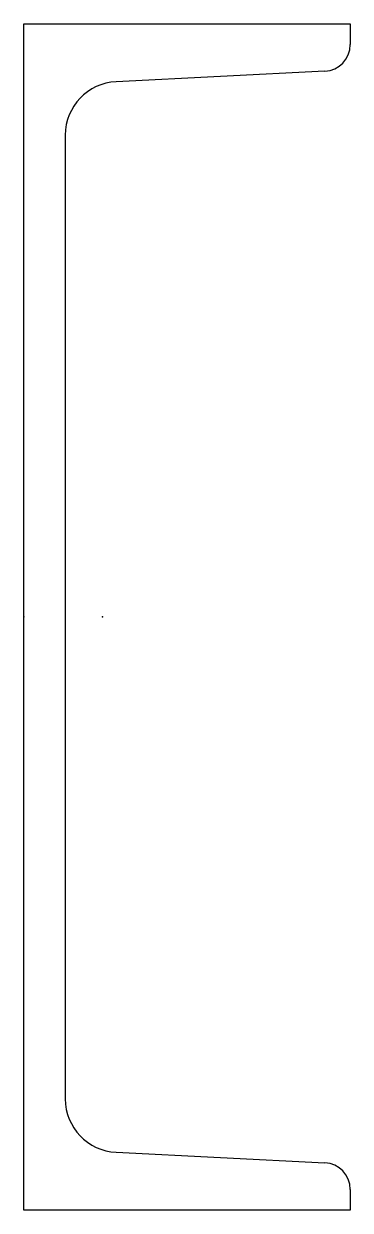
# Model space of a CAD drawing. Header units: millimetres. Extents: x 0 to 110, y 0 to 400.
import ezdxf

# ---------------------------------------------------------------- set-up
doc = ezdxf.new("R2010")
doc.units = ezdxf.units.MM
doc.layers.add('Profile', color=7, linetype='Continuous')

msp = doc.modelspace()

# ---------------------------------------------------------------- linework, layer by layer
at = {"layer": 'Profile'}
for p, q in [((0, 400), (110, 400)), ((0, 0), (0, 400)), ((110, 400), (110, 392.96)), ((101.45, 383.97), (31.1, 380.46)), ((14, 362.48), (14, 37.52)), ((31.1, 19.54), (101.45, 16.03)), ((110, 7.04), (110, 0)), ((110, 0), (0, 0))]:
    msp.add_line(p, q, dxfattribs=at)
for centre, radius, start, end in [((101, 392.96), 9, 272.86, 0), ((32, 362.48), 18, 92.86, 180), ((32, 37.52), 18, 180, 267.14), ((101, 7.04), 9, 0, 87.14)]:
    msp.add_arc(centre, radius, start, end, dxfattribs=at)
for p in [(0, 200), (26.5, 200)]:
    msp.add_point(p, dxfattribs=at)

doc.saveas('drawing.dxf')
